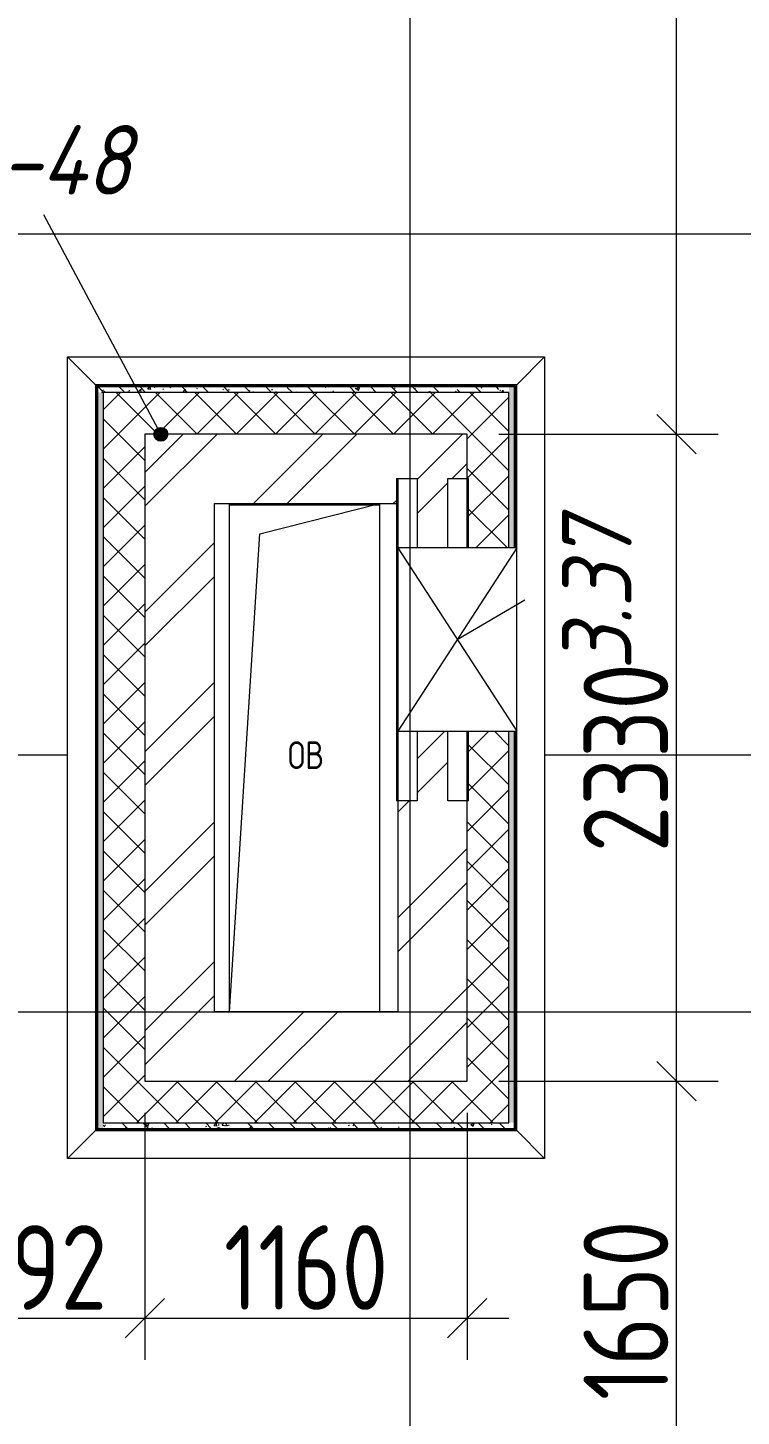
# Model space of a CAD drawing. Header units: millimetres. Extents: x -68946 to 690821, y -552984 to 293768.
# Drawn here: x 162641 to 165209, y -517112 to -512112 of the extents above; entities that cross this region are included whole.
import ezdxf

# ---------------------------------------------------------------- set-up
doc = ezdxf.new("R2010")
doc.units = ezdxf.units.MM
doc.linetypes.add('ADSK_Линия сетки', pattern=[2500, 2000, -250, 0, -250])
doc.layers.get('Defpoints').update_dxf_attribs({"color": 250})
for name, color, linetype, lineweight in [('Аннотация', 250, 'Continuous', 20), ('Каркас', 7, 'Continuous', 9), ('Крыша', 7, 'Continuous', 5), ('Марки окон', 7, 'Continuous', 9), ('Ограждение', 7, 'Continuous', 5), ('Окна', 7, 'Continuous', 5), ('Оси', 250, 'Continuous', 9), ('Перекрытие', 7, 'Continuous', 9), ('Размеры', 7, 'Continuous', 9), ('Стены наружные', 7, 'Continuous', 9), ('Стены отделка', 7, 'Continuous', 13), ('Стены перегородки', 7, 'Continuous', 13), ('Стены штриховка', 250, 'Continuous', 9), ('Узлы', 250, 'Continuous', 18)]:
    doc.layers.add(name, color=color, linetype=linetype, lineweight=lineweight)
doc.styles.add('GOST Common_2', font='', dxfattribs={"width": 0.8, "height": 350})
doc.styles.add('GOST Common_I', font='', dxfattribs={"width": 0.9, "height": 250})
doc.styles.add('ISOCPEUR', font='isocpeur.ttf', dxfattribs={"width": 0.8, "height": 100})
doc.styles.add('ISOCPEUR_I', font='isocpeui.ttf', dxfattribs={"width": 0.9, "height": 12.5})
doc.styles.add('А3', font='ГОСТ тип А.ttf')
doc.styles.get('GOST Common_2').set_extended_font_data('GOST Common')
doc.styles.get('GOST Common_I').set_extended_font_data('GOST Common', italic=True)
doc.dimstyles.new('ADSK_Основной_2_мм_1', dxfattribs={"dimscale": 304.8, "dimtxt": 201.142999, "dimasz": 0.463911, "dimexe": 0.492126, "dimexo": 0.492126, "dimgap": 0.098425, "dimtad": 1, "dimdec": 0, "dimdsep": 46, "dimtxsty": 'GOST Common_2', "dimblk1": 'OBLIQUE', "dimblk2": 'OBLIQUE', "dimsah": 1, "dimcen": 0.09, "dimdle": 0.492126, "dimazin": 0, "dimtfac": 1, "dimtdec": 4, "dimtix": 1, "dimtmove": 0, "dimatfit": 3, "dimfxl": 1, "dimtvp": 1, "dimtolj": 1, "dimtzin": 0, "dimlwd": 9, "dimlwe": 9, "dimarcsym": 2})
pattern_1 = [(45, (23667.23, -543980.64), (-251.4472, 251.4472), []), (45, (23667.23, -543599.64), (-251.4472, 251.4472), [])]
pattern_2 = [(135, (23667.23, -543980.64), (-75.43415, -75.43415), [106.68, -17.78, 3.556, -17.78]), (135, (23667.23, -543905.25), (-75.43415, -75.43415), []), (50, (23667.23, -543980.64), (127.52922, -11.15758), [13.335, -146.685]), (355, (23667.23, -543980.64), (-24.66966, 133.74002), [10.668, -117.348]), (100.451, (23677.86, -543981.57), (102.85973, 122.58178), [11.333, -124.663]), (46.184, (23667.23, -543945.08), (189.75516, -29.43036), [20.002, -220.027]), (96.636, (23683.04, -543947.53), (166.1822, 173.1996), [17, -186.995]), (351.184, (23667.23, -543945.08), (166.18393, 173.19757), [16.002, -176.022]), (21, (23685.01, -543953.97), (106.130265, -71.58603), [13.335, -146.685]), (326, (23685.01, -543953.97), (43.26188, 128.93175), [10.668, -117.348]), (71.451, (23693.85, -543959.94), (149.39198, 57.34505), [11.333, -124.663]), (37.5, (23667.23, -543980.64), (2.162228, 59.188357), [3.353, -112.573, 3.353, -115.773, -117.793]), (37.5, (23667.23, -543980.64), (2.162228, 59.188357), [-235.052, 3.353, -114.44]), (7.5, (23667.23, -543980.64), (46.773857, 70.126152), [3.353, -64.567, 3.353, -109.906, -44.894]), (7.5, (23667.23, -543980.64), (46.773857, 70.126152), [-181.178, 3.353, -41.542]), (327.5, (23627.58, -543980.64), (94.913671, -4.010093), [3.353, -41.097, 3.353, -135.331, -184.023]), (327.5, (23627.58, -543980.64), (94.913671, -4.010093), [-183.134, 3.353, -180.67]), (317.5, (23609.8, -543980.64), (103.69057, 17.79882), [3.353, -54.432, 3.353, -88.748, -130.683]), (317.5, (23609.8, -543980.64), (103.69057, 17.79882), [-149.885, 3.353, -127.33])]
pattern_3 = [(45, (23667.23, -543980.64), (-70.71068, 70.71068), []), (135, (23667.23, -543980.64), (-70.71068, -70.71068), [])]

# ---------------------------------------------------------------- blocks, each defined once
blk = doc.blocks.new('_Wn_-As_OpeningMEP_floor__Rectangular - _Wn_-As_OpeningMEP_floor__Rectangular-37765385-АР3_Кладочный план кровли _17_930 С2-3')
at = {"layer": 'Узлы', "lineweight": 5}
for p, q in [((-160.7, 855.7), (270, 965)), ((-270, -865), (-160.7, 855.7))]:
    blk.add_line(p, q, dxfattribs=at)
blk = doc.blocks.new('_Wn_-As_OpeningMEP_wall__Rectangular - _Wn_-As_OpeningMEP_wall__Rectangular-38139958-АР3_Кладочный план кровли _17_930 С2-3')
at = {"layer": 'Узлы', "lineweight": 5}
for p, q in [((330, -214), (-330, 214)), ((330, 214), (-330, -214)), ((-330, 214), (-330, -214)), ((330, -214), (330, 214))]:
    blk.add_line(p, q, dxfattribs=at)
at = {"layer": 'Узлы'}
for p, q in [((330, 214), (-330, 214)), ((-330, 214), (-330, -214)), ((330, -214), (330, 214)), ((-330, -214), (330, -214))]:
    blk.add_line(p, q, dxfattribs=at)
blk = doc.blocks.new('Ограждение - Ограждение-38210732-АР3_Кладочный план кровли _17_930 С2-3')
at = {"layer": 'Ограждение'}
for p, q in [((139117.5, 27797.1), (139117.5, 30683.1)), ((139217.5, 30583.1), (139117.5, 30683.1)), ((139117.5, 30683.1), (140833.5, 30683.1)), ((140733.5, 30583.1), (140833.5, 30683.1)), ((140833.5, 30683.1), (140833.5, 27797.1)), ((139117.5, 27797.1), (139217.5, 27897.1)), ((140733.5, 27897.1), (140833.5, 27797.1)), ((140833.5, 27797.1), (139117.5, 27797.1))]:
    blk.add_line(p, q, dxfattribs=at)
blk = doc.blocks.new('ASML_АР_ЭП_Уголок - ЭП_Уголок-38352233-АР3_Кладочный план кровли _17_930 С2-3')
at = {"layer": 'Каркас', "lineweight": 5}
for p, q in [((-580, 5), (-580, 75)), ((-580, 75), (-330, 75)), ((330, 75), (580, 75)), ((580, 75), (580, 5)), ((-580, 0), (-580, 5)), ((-580, 5), (-330, 5)), ((-580, 0), (580, 0)), ((330, 5), (580, 5)), ((580, 5), (580, 0))]:
    blk.add_line(p, q, dxfattribs=at)
blk = doc.blocks.new('ASML_АР_ЭП_Уголок - ЭП_Уголок-38352234-АР3_Кладочный план кровли _17_930 С2-3')
at = {"layer": 'Каркас', "lineweight": 5}
for p, q in [((-580, -5), (-580, 0)), ((-330, 0), (-580, 0)), ((580, 0), (330, 0)), ((580, 0), (580, -5)), ((-580, -75), (-580, -5)), ((-330, -5), (-580, -5)), ((580, -5), (330, -5)), ((580, -5), (580, -75)), ((-330, -75), (-580, -75)), ((580, -75), (330, -75))]:
    blk.add_line(p, q, dxfattribs=at)
blk = doc.blocks.new('_Wn_-As_OpeningMEP_wall__Rectangular - _Wn_-As_OpeningMEP_wall__Rectangular-39015675-АР3_Кладочный план кровли _17_930 С2-3')
at = {"layer": 'Узлы'}
blk.add_line((200, 60), (-200, 60), dxfattribs=at)
blk = doc.blocks.new('ASML_АР_ЭП_Уголок - ЭП_Уголок-39177855-АР3_Кладочный план кровли _17_930 С2-3')
at = {"layer": 'Каркас', "lineweight": 5}
for p, q in [((375, 0), (-165, 0)), ((-100.5, -5), (-165, -5)), ((375, -5), (299.5, -5))]:
    blk.add_line(p, q, dxfattribs=at)
blk = doc.blocks.new('_Oblique')
at = {"color": 0, "linetype": 'ByBlock', "lineweight": -2}
blk.add_line((-0.5, -0.5), (0.5, 0.5), dxfattribs=at)
blk = doc.blocks.new('*D6309')
at = {"layer": 'Defpoints', "color": 0, "lineweight": 30, "transparency": 16777216}
for p in [(164186.7, -515905.5), (164975.9, -515905.5), (164875.9, -517555.6)]:
    blk.add_point(p, dxfattribs=at)
at = {"layer": 'Размеры', "color": 0, "lineweight": 9, "transparency": 16777216}
for p, q in [((164975.9, -517705.6), (164975.9, -515755.5)), ((164336.7, -515905.5), (165125.9, -515905.5)), ((165025.9, -517555.6), (165125.9, -517555.6))]:
    blk.add_line(p, q, dxfattribs=at)
at = {"layer": 'Размеры', "color": 0, "lineweight": 9, "transparency": 16777216, "xscale": 141.4, "yscale": 141.4, "zscale": 141.4}
for p, rotation in [((164975.9, -515905.5), 90), ((164975.9, -517555.6), 270)]:
    blk.add_blockref('_Oblique', p, dxfattribs=dict(at, rotation=rotation))
at = {"layer": 'Размеры', "color": 0, "transparency": 16777216, "insert": (164793.5, -516730.6), "char_height": 304.8, "width": 560.473, "attachment_point": 5, "rotation": 90, "style": 'А3'}
blk.add_mtext('\\A1;1650', dxfattribs=at)
blk = doc.blocks.new('*D6310')
at = {"layer": 'Defpoints', "color": 0, "lineweight": 30, "transparency": 16777216}
for p in [(164186.7, -513575.5), (164975.9, -513575.5), (164186.7, -515905.5)]:
    blk.add_point(p, dxfattribs=at)
at = {"layer": 'Размеры', "color": 0, "lineweight": 9, "transparency": 16777216}
for p, q in [((164975.9, -516055.5), (164975.9, -513425.5)), ((164336.7, -513575.5), (165125.9, -513575.5)), ((164336.7, -515905.5), (165125.9, -515905.5))]:
    blk.add_line(p, q, dxfattribs=at)
at = {"layer": 'Размеры', "color": 0, "lineweight": 9, "transparency": 16777216, "xscale": 141.4, "yscale": 141.4, "zscale": 141.4}
for p, rotation in [((164975.9, -513575.5), 90), ((164975.9, -515905.5), 270)]:
    blk.add_blockref('_Oblique', p, dxfattribs=dict(at, rotation=rotation))
at = {"layer": 'Размеры', "color": 0, "transparency": 16777216, "insert": (164793.5, -514740.5), "char_height": 304.8, "width": 605.475, "attachment_point": 5, "rotation": 90, "style": 'А3'}
blk.add_mtext('\\A1;2330', dxfattribs=at)
blk = doc.blocks.new('*D6311')
at = {"layer": 'Defpoints', "color": 0, "lineweight": 30, "transparency": 16777216}
for p in [(164875.9, -508205.6), (164975.9, -508205.6), (164186.7, -513575.5)]:
    blk.add_point(p, dxfattribs=at)
at = {"layer": 'Размеры', "color": 0, "lineweight": 9, "transparency": 16777216}
for p, q in [((164975.9, -513725.5), (164975.9, -508055.6)), ((165025.9, -508205.6), (165125.9, -508205.6)), ((164336.7, -513575.5), (165125.9, -513575.5))]:
    blk.add_line(p, q, dxfattribs=at)
at = {"layer": 'Размеры', "color": 0, "lineweight": 9, "transparency": 16777216, "xscale": 141.4, "yscale": 141.4, "zscale": 141.4}
for p, rotation in [((164975.9, -508205.6), 90), ((164975.9, -513575.5), 270)]:
    blk.add_blockref('_Oblique', p, dxfattribs=dict(at, rotation=rotation))
at = {"layer": 'Размеры', "color": 0, "transparency": 16777216, "insert": (164793.5, -510890.6), "char_height": 304.8, "width": 605.475, "attachment_point": 5, "rotation": 90, "style": 'А3'}
blk.add_mtext('\\A1;5370', dxfattribs=at)
blk = doc.blocks.new('*D6171')
at = {"layer": 'Defpoints', "color": 0, "lineweight": 30, "transparency": 16777216}
for p in [(162271, -515809.6), (163062.7, -515869.5), (163062.7, -516758.9)]:
    blk.add_point(p, dxfattribs=at)
at = {"layer": 'Размеры', "color": 0, "lineweight": 9, "transparency": 16777216}
for p, q in [((162271, -515959.6), (162271, -516908.9)), ((163062.7, -516019.5), (163062.7, -516908.9)), ((162121, -516758.9), (163212.7, -516758.9))]:
    blk.add_line(p, q, dxfattribs=at)
at = {"layer": 'Размеры', "color": 0, "lineweight": 9, "transparency": 16777216, "xscale": 141.4, "yscale": 141.4, "zscale": 141.4, "rotation": 180}
blk.add_blockref('_Oblique', (162271, -516758.9), dxfattribs=at)
at = {"layer": 'Размеры', "color": 0, "lineweight": 9, "transparency": 16777216, "xscale": 141.4, "yscale": 141.4, "zscale": 141.4}
blk.add_blockref('_Oblique', (163062.7, -516758.9), dxfattribs=at)
at = {"layer": 'Размеры', "color": 0, "transparency": 16777216, "insert": (162666.8, -516576.5), "char_height": 304.8, "width": 454.106, "attachment_point": 5, "style": 'А3'}
blk.add_mtext('\\A1;792', dxfattribs=at)
blk = doc.blocks.new('*D6172')
at = {"layer": 'Defpoints', "color": 0, "lineweight": 30, "transparency": 16777216}
for p in [(163062.7, -515869.5), (164222.7, -515869.5), (164222.7, -516758.9)]:
    blk.add_point(p, dxfattribs=at)
at = {"layer": 'Размеры', "color": 0, "lineweight": 9, "transparency": 16777216}
for p, q in [((163062.7, -516019.5), (163062.7, -516908.9)), ((164222.7, -516019.5), (164222.7, -516908.9)), ((162912.7, -516758.9), (164372.7, -516758.9))]:
    blk.add_line(p, q, dxfattribs=at)
at = {"layer": 'Размеры', "color": 0, "lineweight": 9, "transparency": 16777216, "xscale": 141.4, "yscale": 141.4, "zscale": 141.4, "rotation": 180}
blk.add_blockref('_Oblique', (163062.7, -516758.9), dxfattribs=at)
at = {"layer": 'Размеры', "color": 0, "lineweight": 9, "transparency": 16777216, "xscale": 141.4, "yscale": 141.4, "zscale": 141.4}
blk.add_blockref('_Oblique', (164222.7, -516758.9), dxfattribs=at)
at = {"layer": 'Размеры', "color": 0, "transparency": 16777216, "insert": (163642.7, -516576.5), "char_height": 304.8, "width": 515.472, "attachment_point": 5, "style": 'А3'}
blk.add_mtext('\\A1;1160', dxfattribs=at)

msp = doc.modelspace()

# ---------------------------------------------------------------- hatches: boundary and pattern name
at = {"layer": 'Аннотация'}
h = msp.add_hatch(color=256, dxfattribs=at)
edge = h.paths.add_edge_path()
edge.add_arc((163120.3816, -513576.0495), 25, 0, 360)
at = {"layer": 'Стены наружные', "lineweight": 5}
h = msp.add_hatch(dxfattribs=at)
h.set_pattern_fill('FP_45', color=256, style=0, pattern_type=2)
h.set_pattern_definition(pattern_2)
h.paths.add_polyline_path([(162892.6809, -513425.5211), (164372.6809, -513425.5211), (164372.6809, -513405.5211), (162892.6809, -513405.5211)])
h = msp.add_hatch(dxfattribs=at)
h.set_pattern_fill('FP_45', color=256, style=0, pattern_type=2)
h.set_pattern_definition(pattern_2)
h.paths.add_polyline_path([(162912.6809, -516075.5211), (162912.6809, -513425.5211), (162892.6809, -513425.5211), (162892.6809, -516075.5211)])
h = msp.add_hatch(dxfattribs=at)
h.set_pattern_fill('FP_33', color=256, style=0, pattern_type=2)
h.set_pattern_definition(pattern_3)
h.paths.add_polyline_path([(162918.6003, -513575.5211), (164222.6809, -513575.5211), (164222.6809, -513425.5211), (162912.6809, -513425.5211), (162912.6809, -513575.5211)])
h = msp.add_hatch(dxfattribs=at)
h.set_pattern_fill('FP_33', color=256, style=0, pattern_type=2)
h.set_pattern_definition(pattern_3)
h.paths.add_polyline_path([(164372.6809, -515905.5211), (164372.6809, -514645.5211), (164227.6809, -514645.5211), (164227.6809, -514895.5211), (164222.6809, -514895.5211), (164222.6809, -515905.5211), (164336.3428, -515905.5211)])
h.paths.add_polyline_path([(164227.6809, -513985.5211), (164372.6809, -513985.5211), (164372.6809, -513425.5211), (164222.6809, -513425.5211), (164222.6809, -513735.5211), (164227.6809, -513735.5211), (164227.6809, -513757.9559)])
h = msp.add_hatch(dxfattribs=at)
h.set_pattern_fill('FP_45', color=256, style=0, pattern_type=2)
h.set_pattern_definition(pattern_2)
h.paths.add_polyline_path([(164392.6809, -516055.5211), (164392.6809, -514645.5211), (164372.6809, -514645.5211), (164372.6809, -516055.5211)])
h.paths.add_polyline_path([(164372.6809, -513985.5211), (164392.6809, -513985.5211), (164392.6809, -513405.5211), (164372.6809, -513405.5211), (164372.6809, -513757.9559)])
h = msp.add_hatch(dxfattribs=at)
h.set_pattern_fill('FP_33', color=256, style=0, pattern_type=2)
h.set_pattern_definition(pattern_3)
h.paths.add_polyline_path([(162918.6003, -516055.5211), (163062.6809, -516055.5211), (163062.6809, -513575.5211), (162912.6809, -513575.5211), (162912.6809, -516055.5211)])
h = msp.add_hatch(dxfattribs=at)
h.set_pattern_fill('FP_44', color=256, style=0, pattern_type=2)
h.set_pattern_definition(pattern_1)
h.paths.add_polyline_path([(163312.6809, -513825.5211), (163967.6809, -513825.5211), (163967.6809, -513735.5211), (163972.6809, -513735.5211), (163972.6809, -513575.5211), (163062.6809, -513575.5211), (163062.6809, -513825.5211)])
h = msp.add_hatch(dxfattribs=at)
h.set_pattern_fill('FP_44', color=256, style=0, pattern_type=2)
h.set_pattern_definition(pattern_1)
h.paths.add_polyline_path([(164222.6809, -515655.5211), (164222.6809, -514895.5211), (164152.6809, -514895.5211), (164152.6809, -514645.5211), (164042.6809, -514645.5211), (164042.6809, -514895.5211), (163972.6809, -514895.5211), (163972.6809, -515655.5211)])
h.paths.add_polyline_path([(164042.6809, -513985.5211), (164152.6809, -513985.5211), (164152.6809, -513735.5211), (164222.6809, -513735.5211), (164222.6809, -513575.5211), (163972.6809, -513575.5211), (163972.6809, -513735.5211), (164042.6809, -513735.5211), (164042.6809, -513757.9559)])
h = msp.add_hatch(dxfattribs=at)
h.set_pattern_fill('FP_44', color=256, style=0, pattern_type=2)
h.set_pattern_definition(pattern_1)
h.paths.add_polyline_path([(163062.6809, -515905.5211), (163312.6809, -515905.5211), (163312.6809, -513825.5211), (163062.6809, -513825.5211), (163062.6809, -515415.263)])
h = msp.add_hatch(dxfattribs=at)
h.set_pattern_fill('FP_44', color=256, style=0, pattern_type=2)
h.set_pattern_definition(pattern_1)
h.paths.add_polyline_path([(164222.6809, -515905.5211), (164222.6809, -515655.5211), (163312.6809, -515655.5211), (163312.6809, -515905.5211), (163627.4715, -515905.5211)])
h = msp.add_hatch(dxfattribs=at)
h.set_pattern_fill('FP_33', color=256, style=0, pattern_type=2)
h.set_pattern_definition(pattern_3)
h.paths.add_polyline_path([(163062.6809, -516055.5211), (164372.6809, -516055.5211), (164372.6809, -515905.5211), (163062.6809, -515905.5211)])
h = msp.add_hatch(dxfattribs=at)
h.set_pattern_fill('FP_45', color=256, style=0, pattern_type=2)
h.set_pattern_definition(pattern_2)
h.paths.add_polyline_path([(162912.6809, -516075.5211), (164392.6809, -516075.5211), (164392.6809, -516055.5211), (162912.6809, -516055.5211)])

# ---------------------------------------------------------------- linework, layer by layer
at = {"layer": 'Аннотация'}
msp.add_line((163120.3816, -513576.0495), (162698.4497, -512785.5751), dxfattribs=at)
msp.add_circle((163120.3816, -513576.0495), 25, dxfattribs=at)
at = {"layer": 'Крыша'}
for p, q in [((162542.9841, -514730.641), (162784.6809, -514730.641)), ((164500.6809, -514730.641), (176139.2298, -514730.641))]:
    msp.add_line(p, q, dxfattribs=at)
at = {"layer": 'Марки окон'}
msp.add_line((164186.6809, -514315.5211), (164430.4751, -514171.7433), dxfattribs=at)
at = {"layer": 'Оси', "linetype": 'ADSK_Линия сетки', "ltscale": 100}
for p, q in [((164017.2308, -547719.4803), (164017.2308, -482778.6358)), ((180488.1093, -512855.5211), (122987.2298, -512855.5211)), ((88763.207, -515655.64), (180488.1093, -515655.64))]:
    msp.add_line(p, q, dxfattribs=at)
at = {"layer": 'Перекрытие'}
for p, q in [((163367.2298, -515655.5211), (163367.2298, -513825.5211)), ((163907.2298, -513825.5211), (163907.2298, -515655.5211))]:
    msp.add_line(p, q, dxfattribs=at)
at = {"layer": 'Стены отделка', "lineweight": 5}
for p, q in [((164400.6809, -513397.5211), (162884.6809, -513397.5211)), ((162884.6809, -513397.5211), (162884.6809, -516083.5211)), ((164400.6809, -513985.5211), (164400.6809, -513397.5211)), ((164400.6809, -516083.5211), (164400.6809, -514645.5211)), ((162884.6809, -516083.5211), (164400.6809, -516083.5211))]:
    msp.add_line(p, q, dxfattribs=at)
at = {"layer": 'Стены перегородки'}
for p, q in [((164222.6809, -513575.5211), (163062.6809, -513575.5211)), ((163062.6809, -513575.5211), (163062.6809, -515905.5211)), ((164222.6809, -513735.5211), (164222.6809, -513575.5211)), ((163312.6809, -513825.5211), (163967.6809, -513825.5211)), ((163312.6809, -515655.5211), (163312.6809, -513825.5211)), ((163972.6809, -514895.5211), (163972.6809, -515655.5211)), ((164222.6809, -515905.5211), (164222.6809, -514895.5211)), ((163972.6809, -515655.5211), (163312.6809, -515655.5211)), ((163062.6809, -515905.5211), (164222.6809, -515905.5211))]:
    msp.add_line(p, q, dxfattribs=at)
at = {"layer": 'Стены штриховка'}
for p, q in [((164396.6809, -513401.5211), (162888.6809, -513401.5211)), ((162888.6809, -513401.5211), (162888.6809, -516079.5211)), ((164392.6809, -513405.5211), (162892.6809, -513405.5211)), ((162892.6809, -513405.5211), (162892.6809, -516075.5211)), ((164372.6809, -513425.5211), (162912.6809, -513425.5211)), ((162912.6809, -513425.5211), (162912.6809, -516055.5211)), ((164372.6809, -513985.5211), (164372.6809, -513425.5211)), ((164392.6809, -513985.5211), (164392.6809, -513405.5211)), ((164396.6809, -513985.5211), (164396.6809, -513401.5211)), ((164372.6809, -516055.5211), (164372.6809, -514645.5211)), ((164392.6809, -516075.5211), (164392.6809, -514645.5211)), ((164396.6809, -516079.5211), (164396.6809, -514645.5211)), ((162888.6809, -516079.5211), (164396.6809, -516079.5211)), ((162892.6809, -516075.5211), (164392.6809, -516075.5211)), ((162912.6809, -516055.5211), (164372.6809, -516055.5211))]:
    msp.add_line(p, q, dxfattribs=at)

# ---------------------------------------------------------------- block references
at = {"layer": 'Каркас'}
for name, p, rotation in [('ASML_АР_ЭП_Уголок - ЭП_Уголок-38352233-АР3_Кладочный план кровли _17_930 С2-3', (163967.6809, -514315.5211), 269.9999999999996), ('ASML_АР_ЭП_Уголок - ЭП_Уголок-38352234-АР3_Кладочный план кровли _17_930 С2-3', (164227.6809, -514315.5211), 269.9999999999996), ('ASML_АР_ЭП_Уголок - ЭП_Уголок-39177855-АР3_Кладочный план кровли _17_930 С2-3', (163742.2298, -513830.64), 180)]:
    msp.add_blockref(name, p, dxfattribs=dict(at, rotation=rotation))
at = {"layer": 'Ограждение'}
msp.add_blockref('Ограждение - Ограждение-38210732-АР3_Кладочный план кровли _17_930 С2-3', (23667.2298, -543980.641), dxfattribs=at)
at = {"layer": 'Окна'}
msp.add_blockref('_Wn_-As_OpeningMEP_floor__Rectangular - _Wn_-As_OpeningMEP_floor__Rectangular-37765385-АР3_Кладочный план кровли _17_930 С2-3', (163637.2298, -514790.5211), dxfattribs=at)
for name, p, rotation in [('_Wn_-As_OpeningMEP_wall__Rectangular - _Wn_-As_OpeningMEP_wall__Rectangular-39015675-АР3_Кладочный план кровли _17_930 С2-3', (163642.6809, -513765.64), 180), ('_Wn_-As_OpeningMEP_wall__Rectangular - _Wn_-As_OpeningMEP_wall__Rectangular-38139958-АР3_Кладочный план кровли _17_930 С2-3', (164186.6809, -514315.5211), 90)]:
    msp.add_blockref(name, p, dxfattribs=dict(at, rotation=rotation))

# ---------------------------------------------------------------- texts
at = {"layer": 'Аннотация', "attachment_point": 1}
for s, insert, char_height, width, style in [('-48', (162543.3486, -512463.148), 250, 613.290937, 'GOST Common_I'), ('ОВ', (163577.2509, -514681.5656), 100, 160.3375, 'ISOCPEUR')]:
    msp.add_mtext(s, dxfattribs=dict(at, insert=insert, char_height=char_height, width=width, style=style))
at = {"layer": 'Марки окон', "insert": (164564.121, -514424.9031), "char_height": 250, "width": 577.215, "attachment_point": 1, "rotation": 90, "style": 'ISOCPEUR_I'}
msp.add_mtext('3.37', dxfattribs=at)

# ---------------------------------------------------------------- dimensions: what is measured, and where the dimension line sits
at = {"layer": 'Размеры'}
for base, p1, p2, override, picture, middle in [((164975.8667, -508205.6404), (164186.6809, -513575.5211), (164875.8818, -508205.6404), {"dimtxt": 1, "dimlfac": 1, "dimpost": '<>', "dimtxsty": 'А3', "dimfxl": 5413.927986}, '*D6311', (164793.4667, -510890.5807)), ((164975.8667, -513575.5211), (164186.6809, -515905.5211), (164186.6809, -513575.5211), {"dimtxt": 1, "dimlfac": 1, "dimpost": '<>', "dimtxsty": 'А3', "dimfxl": 2330}, '*D6310', (164793.4667, -514740.5211)), ((164975.8667, -515905.5211), (164875.8818, -517555.6404), (164186.6809, -515905.5211), {"dimtxt": 1, "dimlfac": 1, "dimpost": '<>', "dimtxsty": 'А3', "dimfxl": 1788.264991}, '*D6309', (164793.4667, -516730.5807))]:
    dim = msp.add_linear_dim(base=base, p1=p1, p2=p2, angle=90, dimstyle='ADSK_Основной_2_мм_1', override=override, dxfattribs=at)
    dim.commit()
    dim.dimension.update_dxf_attribs({"geometry": picture, "text_midpoint": middle})
for base, p1, p2, override, picture, middle in [((163062.6809, -516758.9169), (162270.9841, -515809.64), (163062.6809, -515869.5211), {"dimtxt": 1, "dimlfac": 1, "dimpost": '<>', "dimtxsty": 'А3', "dimfxl": 793.958123}, '*D6171', (162666.8325, -516576.5169)), ((164222.6809, -516758.9169), (163062.6809, -515869.5211), (164222.6809, -515869.5211), {"dimtxt": 1, "dimlfac": 1, "dimpost": '<>', "dimtxsty": 'А3', "dimfxl": 1160}, '*D6172', (163642.6809, -516576.5169))]:
    dim = msp.add_linear_dim(base=base, p1=p1, p2=p2, dimstyle='ADSK_Основной_2_мм_1', override=override, dxfattribs=at)
    dim.commit()
    dim.dimension.update_dxf_attribs({"geometry": picture, "text_midpoint": middle})

doc.saveas('drawing.dxf')
